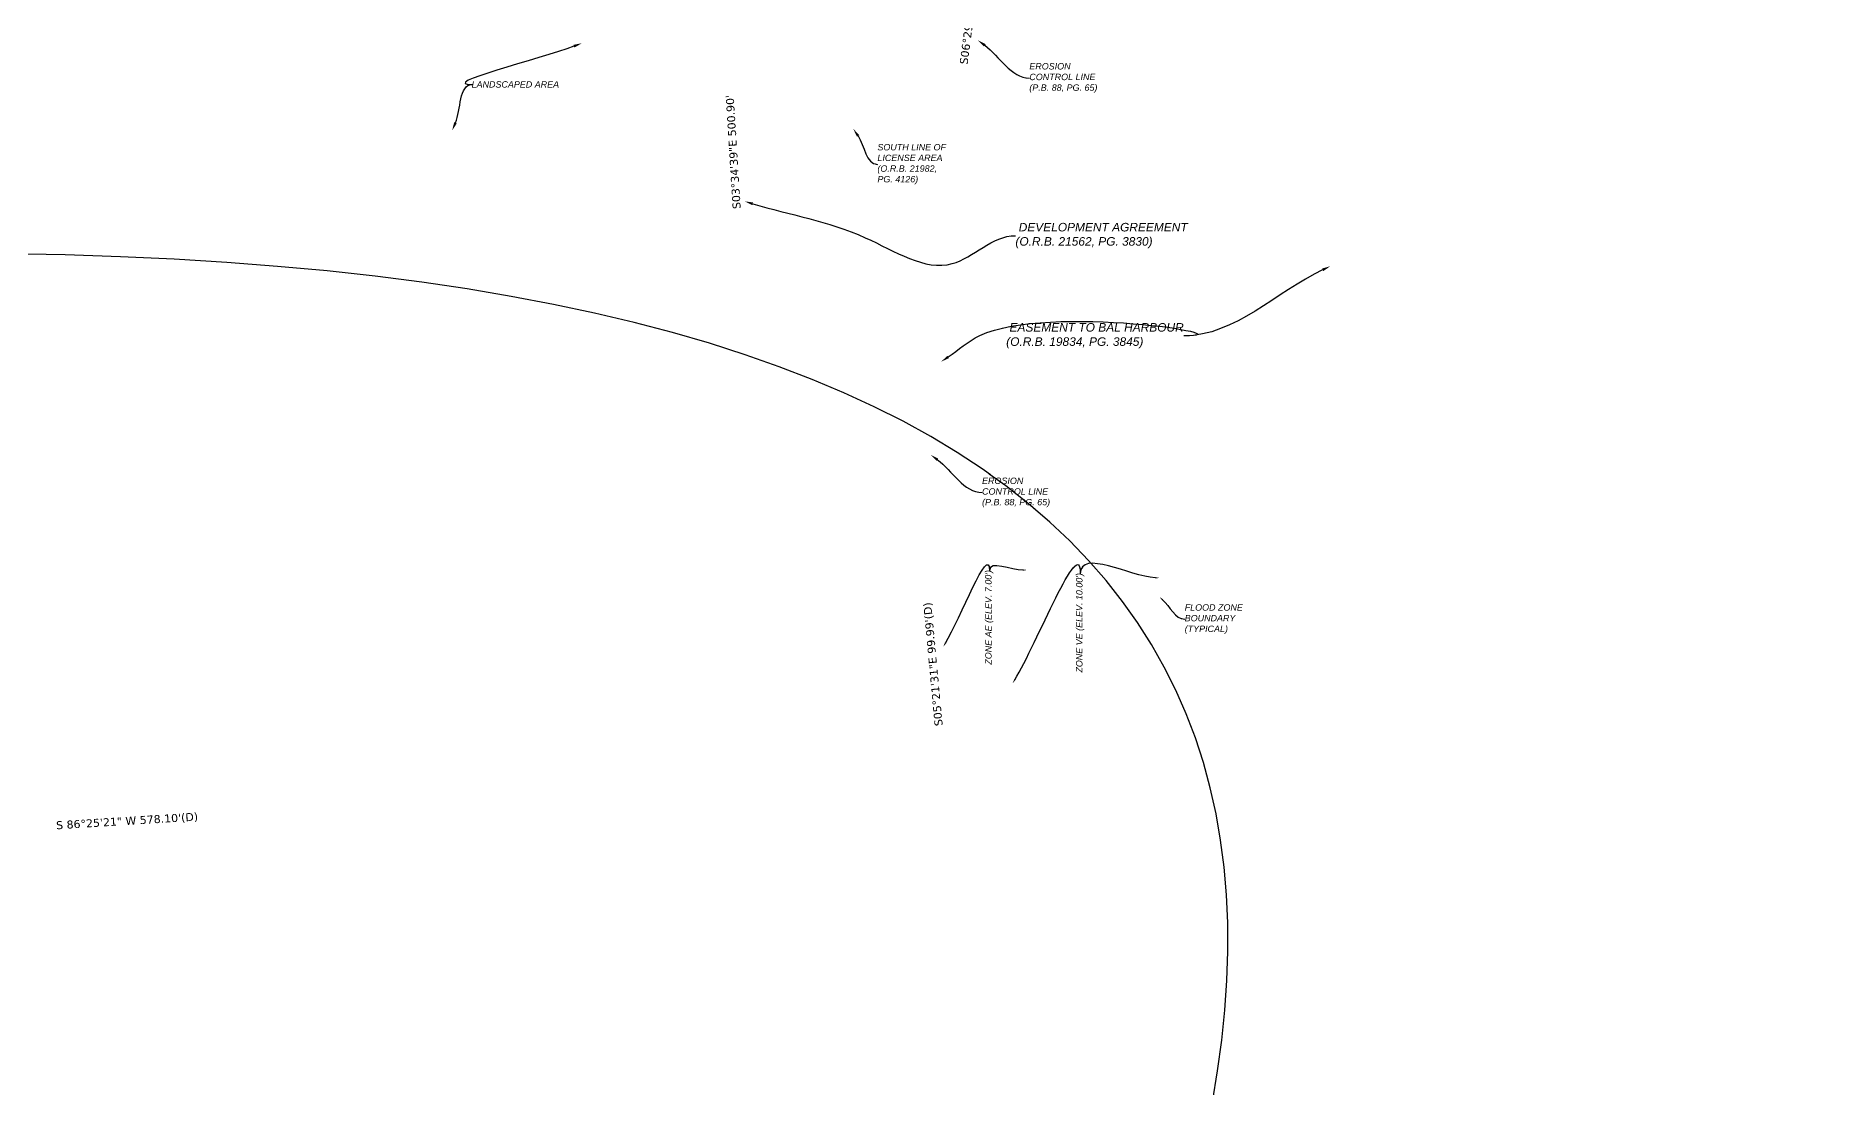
# Model space of a CAD drawing. Header units: inches. Extents: x -11331628 to 26860, y -6840660 to 4773.
# Drawn here: x 24518 to 25191, y -20353 to -19959 of the extents above; entities that cross this region are included whole.
import ezdxf
from ezdxf import colors
from ezdxf.entities.mleader import LeaderData, LeaderLine
from ezdxf.math import Vec2, Vec3

# ---------------------------------------------------------------- set-up
doc = ezdxf.new("R2010")
doc.units = ezdxf.units.IN
doc.header["$LTSCALE"] = 0.5
doc.header["$MEASUREMENT"] = 0
for name, color, linetype, lineweight in [('TEXT 2', 41, 'Continuous', 15), ('TEXT 3', 41, 'Continuous', 15), ('TEXT BOUNDARY SCALE 50', 225, 'Continuous', 15)]:
    doc.layers.add(name, color=color, linetype=linetype, lineweight=lineweight)
doc.layers.add('trees', color=82, linetype='Continuous')
doc.styles.add('BOLD-ITALIC', font='verdanaz.ttf')
doc.styles.add('TEXT-ITALIC', font='ariali.ttf')

msp = doc.modelspace()

# ---------------------------------------------------------------- texts
at = {"layer": 'TEXT BOUNDARY SCALE 50', "char_height": 3, "attachment_point": 5, "style": 'BOLD-ITALIC', "bg_fill": 3, "box_fill_scale": 1.2, "bg_fill_color": 256, "bg_fill_transparency": 0}
for s, insert, rotation in [('S06°29\'22"W 304.75\'(D)', (24869.341, -19944.894), 82.470814), ('S03°34\'39"E 500.90\'', (24779.408, -20002.861), 93.555988), ('S05°21\'31"E 99.99\'(D)', (24854.545, -20194.882), 95.337099), ('S 86°25\'21" W 578.10\'(D)', (24552.144, -20253.921), 3.555988)]:
    msp.add_mtext(s, dxfattribs=dict(at, insert=insert, rotation=rotation))

# ---------------------------------------------------------------- leaders
at = {"layer": 'TEXT 2'}
ml = msp.add_multileader_mtext('Standard', dxfattribs=at)
ml.set_content('EROSION \\PCONTROL LINE\\P(P.B. 88, PG. 65)', color=256, style='TEXT-ITALIC')
ml.set_leader_properties()
ml.build(insert=Vec2(0, 0))
ml.multileader.update_dxf_attribs({"leader_type": 2, "text_left_attachment_type": 2, "text_right_attachment_type": 2, "dogleg_length": 0.075, "arrow_head_size": 3.2, "scale": 40})
ctx = ml.context
ctx.base_point, ctx.scale, ctx.char_height, ctx.arrow_head_size, ctx.landing_gap_size, ctx.plane_origin = Vec3(24872.691, -20130.536), 40, 2.4, 3.2, 0, Vec3(24854.121, -20158.645)
ctx.left_attachment, ctx.right_attachment = 2, 2
notes = []
notes.append((ctx, [(0, (1, 1, 0), (24869.691, -20130.536), (1, 0), 3, [(0, [(24853.37, -20116.35)], 0, [])])]))
ctx.mtext.insert, ctx.mtext.flow_direction = Vec3(24872.691, -20124.922), 5
ctx.mtext.has_bg_fill, ctx.mtext.bg_color, ctx.mtext.bg_scale_factor, ctx.mtext.bg_transparency, ctx.mtext.use_window_bg_color = 1, -1027028792, 1.5, 0, 1
at = {"layer": 'trees'}
ml = msp.add_multileader_mtext('Standard', dxfattribs=at)
ml.set_content('LANDSCAPED AREA', color=256, style='TEXT-ITALIC')
ml.set_leader_properties()
ml.build(insert=Vec2(0, 0))
ml.multileader.update_dxf_attribs({"leader_type": 2, "text_left_attachment_type": 2, "text_right_attachment_type": 2, "dogleg_length": 0.075, "arrow_head_size": 3.2, "scale": 40})
ctx = ml.context
ctx.base_point, ctx.scale, ctx.char_height, ctx.arrow_head_size, ctx.landing_gap_size, ctx.plane_origin = Vec3(24681.607, -19977.549, 15.22), 40, 2.4, 3.2, 0, Vec3(24829.458, -20230.063, 15.22)
ctx.left_attachment, ctx.right_attachment, ctx.text_align_type = 2, 2, 2
notes.append((ctx, [(0, (1, 1, 0), (24681.532, -19977.549, 15.22), (1, 0), 0.075, [(1, [(24722.656, -19962.069, 15.22)], 0, []), (0, [(24673.977, -19994.824, 15.22)], 0, [])])]))
ctx.mtext.insert, ctx.mtext.width, ctx.mtext.defined_height, ctx.mtext.alignment, ctx.mtext.flow_direction = Vec3(24714.097, -19976.308, 15.22), 33.25793, 15.279, 3, 5
ctx.mtext.has_bg_fill, ctx.mtext.bg_color, ctx.mtext.bg_scale_factor, ctx.mtext.bg_transparency, ctx.mtext.use_window_bg_color = 1, -1027028792, 1.5, 0, 1
for ctx, leaders in notes:
    for number, flags, end, landing, length, lines in leaders:
        leader = LeaderData()
        leader.index, (leader.has_last_leader_line, leader.has_dogleg_vector, leader.attachment_direction) = number, flags
        leader.last_leader_point, leader.dogleg_vector, leader.dogleg_length = Vec3(end), Vec3(landing), length
        for number, points, colour, breaks in lines:
            line = LeaderLine()
            line.index, line.vertices, line.color, line.breaks = number, Vec3.list(points), colors.encode_raw_color(colour), breaks
            leader.lines.append(line)
        ctx.leaders.append(leader)

# ---------------------------------------------------------------- next in the draw order: leaders
at = {"layer": 'TEXT 2'}
ml = msp.add_multileader_mtext('Standard', dxfattribs=at)
ml.set_content('EROSION \\PCONTROL LINE\\P(P.B. 88, PG. 65)', color=256, style='TEXT-ITALIC')
ml.set_leader_properties()
ml.build(insert=Vec2(0, 0))
ml.multileader.update_dxf_attribs({"leader_type": 2, "text_left_attachment_type": 2, "text_right_attachment_type": 2, "dogleg_length": 0.075, "arrow_head_size": 3.2, "scale": 40})
ctx = ml.context
ctx.base_point, ctx.scale, ctx.char_height, ctx.arrow_head_size, ctx.landing_gap_size, ctx.plane_origin = Vec3(24890.42, -19975.135), 40, 2.4, 3.2, 0, Vec3(24871.85, -20003.243)
ctx.left_attachment, ctx.right_attachment = 2, 2
notes = []
notes.append((ctx, [(0, (1, 1, 0), (24887.42, -19975.135), (1, 0), 3, [(0, [(24871.099, -19960.948)], 0, [])])]))
ctx.mtext.insert, ctx.mtext.flow_direction = Vec3(24890.42, -19969.52), 5
ctx.mtext.has_bg_fill, ctx.mtext.bg_color, ctx.mtext.bg_scale_factor, ctx.mtext.bg_transparency, ctx.mtext.use_window_bg_color = 1, -1027028792, 1.5, 0, 1
ml = msp.add_multileader_mtext('Standard', dxfattribs=at)
ml.set_content(' EASEMENT TO BAL HARBOUR\\P(O.R.B. 19834, PG. 3845)', color=256, style='TEXT-ITALIC')
ml.set_leader_properties()
ml.build(insert=Vec2(0, 0))
ml.multileader.update_dxf_attribs({"leader_type": 2, "text_left_attachment_type": 2, "text_right_attachment_type": 2, "dogleg_length": 0.075, "arrow_head_size": 3.2, "scale": 40})
ctx = ml.context
ctx.base_point, ctx.scale, ctx.char_height, ctx.arrow_head_size, ctx.landing_gap_size, ctx.plane_origin = Vec3(24881.745, -20071.795), 40, 3.2, 3.2, 0, Vec3(24992.472, -20031.185)
ctx.left_attachment, ctx.right_attachment = 2, 2
notes.append((ctx, [(0, (1, 1, 0), (24951.351, -20071.795), (-1, 0), 3, [(0, [(24857.349, -20081.485), (24871.909, -20071.641)], 0, []), (1, [(25003.285, -20045.665)], 0, [])])]))
ctx.mtext.insert, ctx.mtext.flow_direction = Vec3(24881.745, -20067.004), 5
ctx.mtext.has_bg_fill, ctx.mtext.bg_color, ctx.mtext.bg_scale_factor, ctx.mtext.bg_transparency, ctx.mtext.use_window_bg_color = 1, -1027028792, 1.5, 0, 1
for ctx, leaders in notes:
    for number, flags, end, landing, length, lines in leaders:
        leader = LeaderData()
        leader.index, (leader.has_last_leader_line, leader.has_dogleg_vector, leader.attachment_direction) = number, flags
        leader.last_leader_point, leader.dogleg_vector, leader.dogleg_length = Vec3(end), Vec3(landing), length
        for number, points, colour, breaks in lines:
            line = LeaderLine()
            line.index, line.vertices, line.color, line.breaks = number, Vec3.list(points), colors.encode_raw_color(colour), breaks
            leader.lines.append(line)
        ctx.leaders.append(leader)

# ---------------------------------------------------------------- next in the draw order: leaders
ml = msp.add_multileader_mtext('Standard', dxfattribs=at)
ml.set_content(' DEVELOPMENT AGREEMENT\\P(O.R.B. 21562, PG. 3830)', color=256, style='TEXT-ITALIC')
ml.set_leader_properties()
ml.build(insert=Vec2(0, 0))
ml.multileader.update_dxf_attribs({"leader_type": 2, "text_left_attachment_type": 2, "text_right_attachment_type": 2, "dogleg_length": 0.075, "arrow_head_size": 3.2, "scale": 40})
ctx = ml.context
ctx.base_point, ctx.scale, ctx.char_height, ctx.arrow_head_size, ctx.landing_gap_size, ctx.plane_origin = Vec3(24885.197, -20034.228), 40, 3.2, 3.2, 0, Vec3(25002.197, -19998.182)
ctx.left_attachment, ctx.right_attachment = 2, 2
notes = []
notes.append((ctx, [(1, (1, 1, 0), (24882.197, -20034.228), (1, 0), 3, [(2, [(24783.639, -20021.362), (24828.901, -20034.985), (24861.546, -20044.707)], 0, [])])]))
ctx.mtext.insert, ctx.mtext.flow_direction = Vec3(24885.197, -20029.436), 5
ctx.mtext.has_bg_fill, ctx.mtext.bg_color, ctx.mtext.bg_scale_factor, ctx.mtext.bg_transparency, ctx.mtext.use_window_bg_color = 1, -1027028792, 1.5, 0, 1
for ctx, leaders in notes:
    for number, flags, end, landing, length, lines in leaders:
        leader = LeaderData()
        leader.index, (leader.has_last_leader_line, leader.has_dogleg_vector, leader.attachment_direction) = number, flags
        leader.last_leader_point, leader.dogleg_vector, leader.dogleg_length = Vec3(end), Vec3(landing), length
        for number, points, colour, breaks in lines:
            line = LeaderLine()
            line.index, line.vertices, line.color, line.breaks = number, Vec3.list(points), colors.encode_raw_color(colour), breaks
            leader.lines.append(line)
        ctx.leaders.append(leader)

# ---------------------------------------------------------------- next in the draw order: leaders
ml = msp.add_multileader_mtext('Standard', dxfattribs=at)
ml.set_content('PARKING LEVEL P3 EASEMENT\\P(O.R.B. 21982, P.G. 4126-4274)', color=256, style='TEXT-ITALIC')
ml.set_leader_properties()
ml.build(insert=Vec2(0, 0))
ml.multileader.update_dxf_attribs({"leader_type": 2, "text_left_attachment_type": 2, "text_right_attachment_type": 2, "dogleg_length": 0.075, "arrow_head_size": 3.2, "scale": 40})
ctx = ml.context
ctx.base_point, ctx.scale, ctx.char_height, ctx.arrow_head_size, ctx.landing_gap_size, ctx.plane_origin = Vec3(24552.463, -19793.803), 40, 3.2, 3.2, 0, Vec3(24649.908, -19798.162)
ctx.left_attachment, ctx.right_attachment, ctx.text_align_type = 2, 2, 1
notes = []
notes.append((ctx, [(1, (1, 1, 0), (24549.463, -19793.803), (1, 0), 3, [(0, [(24615.953, -19817.227)], 0, []), (2, [(24571.262, -19848.388), (22037.882, -22482.163)], 0, [])])]))
ctx.mtext.insert, ctx.mtext.width, ctx.mtext.defined_height, ctx.mtext.alignment, ctx.mtext.flow_direction = Vec3(24586.49, -19789.011), 69.13834, 9.65, 2, 5
ctx.mtext.has_bg_fill, ctx.mtext.bg_color, ctx.mtext.bg_scale_factor, ctx.mtext.bg_transparency, ctx.mtext.use_window_bg_color = 1, -1027028792, 1.5, 0, 1
for ctx, leaders in notes:
    for number, flags, end, landing, length, lines in leaders:
        leader = LeaderData()
        leader.index, (leader.has_last_leader_line, leader.has_dogleg_vector, leader.attachment_direction) = number, flags
        leader.last_leader_point, leader.dogleg_vector, leader.dogleg_length = Vec3(end), Vec3(landing), length
        for number, points, colour, breaks in lines:
            line = LeaderLine()
            line.index, line.vertices, line.color, line.breaks = number, Vec3.list(points), colors.encode_raw_color(colour), breaks
            leader.lines.append(line)
        ctx.leaders.append(leader)

# ---------------------------------------------------------------- next in the draw order: leaders
at = {"layer": 'TEXT 3'}
ml = msp.add_multileader_mtext('Standard', dxfattribs=at)
ml.set_content('SOUTH LINE OF \\PLICENSE AREA \\P(O.R.B. 21982, \\PPG. 4126)', color=256, style='TEXT-ITALIC')
ml.set_leader_properties()
ml.build(insert=Vec2(0, 0))
ml.multileader.update_dxf_attribs({"leader_type": 2, "text_left_attachment_type": 2, "text_right_attachment_type": 2, "dogleg_length": 0.075, "arrow_head_size": 3.2, "scale": 40})
ctx = ml.context
ctx.base_point, ctx.scale, ctx.char_height, ctx.arrow_head_size, ctx.landing_gap_size, ctx.plane_origin = Vec3(24833.461, -20007.493, 15.22), 40, 2.4, 3.2, 0, Vec3(24976.125, -20261.447, 15.22)
ctx.left_attachment, ctx.right_attachment = 2, 2
notes = []
notes.append((ctx, [(0, (1, 1, 0), (24830.461, -20007.493, 15.22), (1, 0), 3, [(1, [(24824.412, -19994.181, 15.22)], 0, [])])]))
ctx.mtext.insert, ctx.mtext.width, ctx.mtext.defined_height, ctx.mtext.flow_direction = Vec3(24833.461, -19999.858, 15.22), 27.80728, 14.838, 5
ctx.mtext.has_bg_fill, ctx.mtext.bg_color, ctx.mtext.bg_scale_factor, ctx.mtext.bg_transparency, ctx.mtext.use_window_bg_color = 1, -1027028792, 1.5, 0, 1
ml = msp.add_multileader_mtext('Standard', dxfattribs=at)
ml.set_content("ZONE AE (ELEV. 7.00') ", color=256, style='TEXT-ITALIC')
ml.set_leader_properties()
ml.build(insert=Vec2(0, 0))
ml.multileader.update_dxf_attribs({"leader_type": 2, "text_left_attachment_type": 2, "text_right_attachment_type": 2, "dogleg_length": 0.075, "arrow_head_size": 1.6, "scale": 40})
ctx = ml.context
ctx.base_point, ctx.scale, ctx.char_height, ctx.arrow_head_size, ctx.landing_gap_size, ctx.plane_origin, ctx.plane_x_axis, ctx.plane_y_axis = Vec3(24875.431, -20195.068), 40, 2.4, 1.6, 0, Vec3(24931.934, -20121.707), Vec3(0, 1), Vec3(-1, 0)
ctx.left_attachment, ctx.right_attachment = 2, 2
notes.append((ctx, [(1, (1, 1, 0), (24875.431, -20156.858), (0, -1), 3, [(2, [(24858.121, -20188.368)], 0, []), (0, [(24889.534, -20159.57)], 0, [])])]))
ctx.mtext.insert, ctx.mtext.text_direction, ctx.mtext.rotation, ctx.mtext.flow_direction = Vec3(24873.858, -20195.068), Vec3(0, 1), 1.5707963, 5
ctx.mtext.has_bg_fill, ctx.mtext.bg_color, ctx.mtext.bg_scale_factor, ctx.mtext.bg_transparency, ctx.mtext.use_window_bg_color = 1, -1027028792, 1.5, 0, 1
for ctx, leaders in notes:
    for number, flags, end, landing, length, lines in leaders:
        leader = LeaderData()
        leader.index, (leader.has_last_leader_line, leader.has_dogleg_vector, leader.attachment_direction) = number, flags
        leader.last_leader_point, leader.dogleg_vector, leader.dogleg_length = Vec3(end), Vec3(landing), length
        for number, points, colour, breaks in lines:
            line = LeaderLine()
            line.index, line.vertices, line.color, line.breaks = number, Vec3.list(points), colors.encode_raw_color(colour), breaks
            leader.lines.append(line)
        ctx.leaders.append(leader)

# ---------------------------------------------------------------- next in the draw order: leaders
ml = msp.add_multileader_mtext('Standard', dxfattribs=at)
ml.set_content("ZONE VE (ELEV. 10.00') ", color=256, style='TEXT-ITALIC')
ml.set_leader_properties()
ml.build(insert=Vec2(0, 0))
ml.multileader.update_dxf_attribs({"leader_type": 2, "text_left_attachment_type": 2, "text_right_attachment_type": 2, "dogleg_length": 0.075, "arrow_head_size": 1.6, "scale": 40})
ctx = ml.context
ctx.base_point, ctx.scale, ctx.char_height, ctx.arrow_head_size, ctx.landing_gap_size, ctx.plane_origin, ctx.plane_x_axis, ctx.plane_y_axis = Vec3(24909.523, -20198.049), 40, 2.4, 1.6, 0, Vec3(24964.616, -20126.381), Vec3(0, 1), Vec3(-1, 0)
ctx.left_attachment, ctx.right_attachment = 2, 2
notes = []
notes.append((ctx, [(1, (1, 1, 0), (24909.523, -20157.975), (0, -1), 3, [(2, [(24884.125, -20202.085)], 0, []), (0, [(24939.191, -20162.556)], 0, [])])]))
ctx.mtext.insert, ctx.mtext.text_direction, ctx.mtext.rotation, ctx.mtext.flow_direction = Vec3(24907.949, -20198.049), Vec3(0, 1), 1.5707963, 5
ctx.mtext.has_bg_fill, ctx.mtext.bg_color, ctx.mtext.bg_scale_factor, ctx.mtext.bg_transparency, ctx.mtext.use_window_bg_color = 1, -1027028792, 1.5, 0, 1
for ctx, leaders in notes:
    for number, flags, end, landing, length, lines in leaders:
        leader = LeaderData()
        leader.index, (leader.has_last_leader_line, leader.has_dogleg_vector, leader.attachment_direction) = number, flags
        leader.last_leader_point, leader.dogleg_vector, leader.dogleg_length = Vec3(end), Vec3(landing), length
        for number, points, colour, breaks in lines:
            line = LeaderLine()
            line.index, line.vertices, line.color, line.breaks = number, Vec3.list(points), colors.encode_raw_color(colour), breaks
            leader.lines.append(line)
        ctx.leaders.append(leader)

# ---------------------------------------------------------------- next in the draw order: leaders
ml = msp.add_multileader_mtext('Standard', dxfattribs=at)
ml.set_content('FLOOD ZONE \\PBOUNDARY\\P(TYPICAL) ', color=256, style='TEXT-ITALIC')
ml.set_leader_properties()
ml.build(insert=Vec2(0, 0))
ml.multileader.update_dxf_attribs({"leader_type": 2, "text_left_attachment_type": 2, "text_right_attachment_type": 2, "dogleg_length": 0.075, "arrow_head_size": 1.6, "scale": 40})
ctx = ml.context
ctx.base_point, ctx.scale, ctx.char_height, ctx.arrow_head_size, ctx.landing_gap_size, ctx.plane_origin = Vec3(24948.682, -20178.029), 40, 2.4, 1.6, 0, Vec3(25002.011, -20119.36)
ctx.left_attachment, ctx.right_attachment = 2, 2
notes = []
notes.append((ctx, [(0, (1, 1, 0), (24945.682, -20178.029), (1, 0), 3, [(2, [(24939.188, -20169.682)], 0, [])])]))
ctx.mtext.insert, ctx.mtext.flow_direction = Vec3(24948.682, -20172.415), 5
ctx.mtext.has_bg_fill, ctx.mtext.bg_color, ctx.mtext.bg_scale_factor, ctx.mtext.bg_transparency, ctx.mtext.use_window_bg_color = 1, -1027028792, 1.5, 0, 1
for ctx, leaders in notes:
    for number, flags, end, landing, length, lines in leaders:
        leader = LeaderData()
        leader.index, (leader.has_last_leader_line, leader.has_dogleg_vector, leader.attachment_direction) = number, flags
        leader.last_leader_point, leader.dogleg_vector, leader.dogleg_length = Vec3(end), Vec3(landing), length
        for number, points, colour, breaks in lines:
            line = LeaderLine()
            line.index, line.vertices, line.color, line.breaks = number, Vec3.list(points), colors.encode_raw_color(colour), breaks
            leader.lines.append(line)
        ctx.leaders.append(leader)

# ---------------------------------------------------------------- next in the draw order: leaders
at = {"layer": 'TEXT 2'}
ml = msp.add_multileader_mtext('Standard', dxfattribs=at)
ml.set_content('UTILITY EASEMENT\\P(O.R.B. 26933, PG. 689)', color=256, style='TEXT-ITALIC')
ml.set_leader_properties()
ml.build(insert=Vec2(0, 0))
ml.multileader.update_dxf_attribs({"leader_type": 2, "text_left_attachment_type": 2, "text_right_attachment_type": 2, "dogleg_length": 0.075, "arrow_head_size": 3.2, "scale": 40})
ctx = ml.context
ctx.base_point, ctx.scale, ctx.char_height, ctx.arrow_head_size, ctx.landing_gap_size, ctx.plane_origin = Vec3(24437.4, -20040.894), 40, 3.2, 3.2, 0, Vec3(24582.589, -20024.94)
ctx.left_attachment, ctx.right_attachment = 2, 2
notes = []
notes.append((ctx, [(0, (1, 1, 0), (24488.714, -20040.894), (-1, 0), 3, [(2, [(20976.792, -24495.242)], 0, []), (1, [(24502.175, -20002.279), (24468.652, -20008.203)], 0, [])])]))
ctx.mtext.insert, ctx.mtext.flow_direction = Vec3(24437.4, -20036.102), 5
ctx.mtext.has_bg_fill, ctx.mtext.bg_color, ctx.mtext.bg_scale_factor, ctx.mtext.bg_transparency, ctx.mtext.use_window_bg_color = 1, -1027028792, 1.5, 0, 1
for ctx, leaders in notes:
    for number, flags, end, landing, length, lines in leaders:
        leader = LeaderData()
        leader.index, (leader.has_last_leader_line, leader.has_dogleg_vector, leader.attachment_direction) = number, flags
        leader.last_leader_point, leader.dogleg_vector, leader.dogleg_length = Vec3(end), Vec3(landing), length
        for number, points, colour, breaks in lines:
            line = LeaderLine()
            line.index, line.vertices, line.color, line.breaks = number, Vec3.list(points), colors.encode_raw_color(colour), breaks
            leader.lines.append(line)
        ctx.leaders.append(leader)

# ---------------------------------------------------------------- next in the draw order: leaders
ml = msp.add_multileader_mtext('Standard', dxfattribs=at)
ml.set_content("18' UTILITY EASEMENT\\P&  DEVELOPMENT AGREEMENT\\P(O.R.B. 21562, PG. 3830)", color=256, style='TEXT-ITALIC')
ml.set_leader_properties()
ml.build(insert=Vec2(0, 0))
ml.multileader.update_dxf_attribs({"leader_type": 2, "text_left_attachment_type": 2, "text_right_attachment_type": 2, "dogleg_length": 0.075, "arrow_head_size": 3.2, "scale": 40})
ctx = ml.context
ctx.base_point, ctx.scale, ctx.char_height, ctx.arrow_head_size, ctx.landing_gap_size, ctx.plane_origin = Vec3(24392.183, -19634.798), 40, 3.2, 3.2, 0, Vec3(24451.861, -19676.912)
ctx.left_attachment, ctx.right_attachment, ctx.text_align_type = 2, 2, 1
notes = []
notes.append((ctx, [(1, (1, 1, 0), (24389.183, -19634.798), (1, 0), 3, [(1, [(24247.279, -19676.983), (24302.916, -19703.221), (24408.093, -19858.771), (20985.538, -18522.283)], 0, [])])]))
ctx.mtext.insert, ctx.mtext.alignment, ctx.mtext.flow_direction = Vec3(24426.621, -19627.313), 2, 5
ctx.mtext.has_bg_fill, ctx.mtext.bg_color, ctx.mtext.bg_scale_factor, ctx.mtext.bg_transparency, ctx.mtext.use_window_bg_color = 1, -1027028792, 1.5, 0, 1
for ctx, leaders in notes:
    for number, flags, end, landing, length, lines in leaders:
        leader = LeaderData()
        leader.index, (leader.has_last_leader_line, leader.has_dogleg_vector, leader.attachment_direction) = number, flags
        leader.last_leader_point, leader.dogleg_vector, leader.dogleg_length = Vec3(end), Vec3(landing), length
        for number, points, colour, breaks in lines:
            line = LeaderLine()
            line.index, line.vertices, line.color, line.breaks = number, Vec3.list(points), colors.encode_raw_color(colour), breaks
            leader.lines.append(line)
        ctx.leaders.append(leader)

doc.saveas('drawing.dxf')
